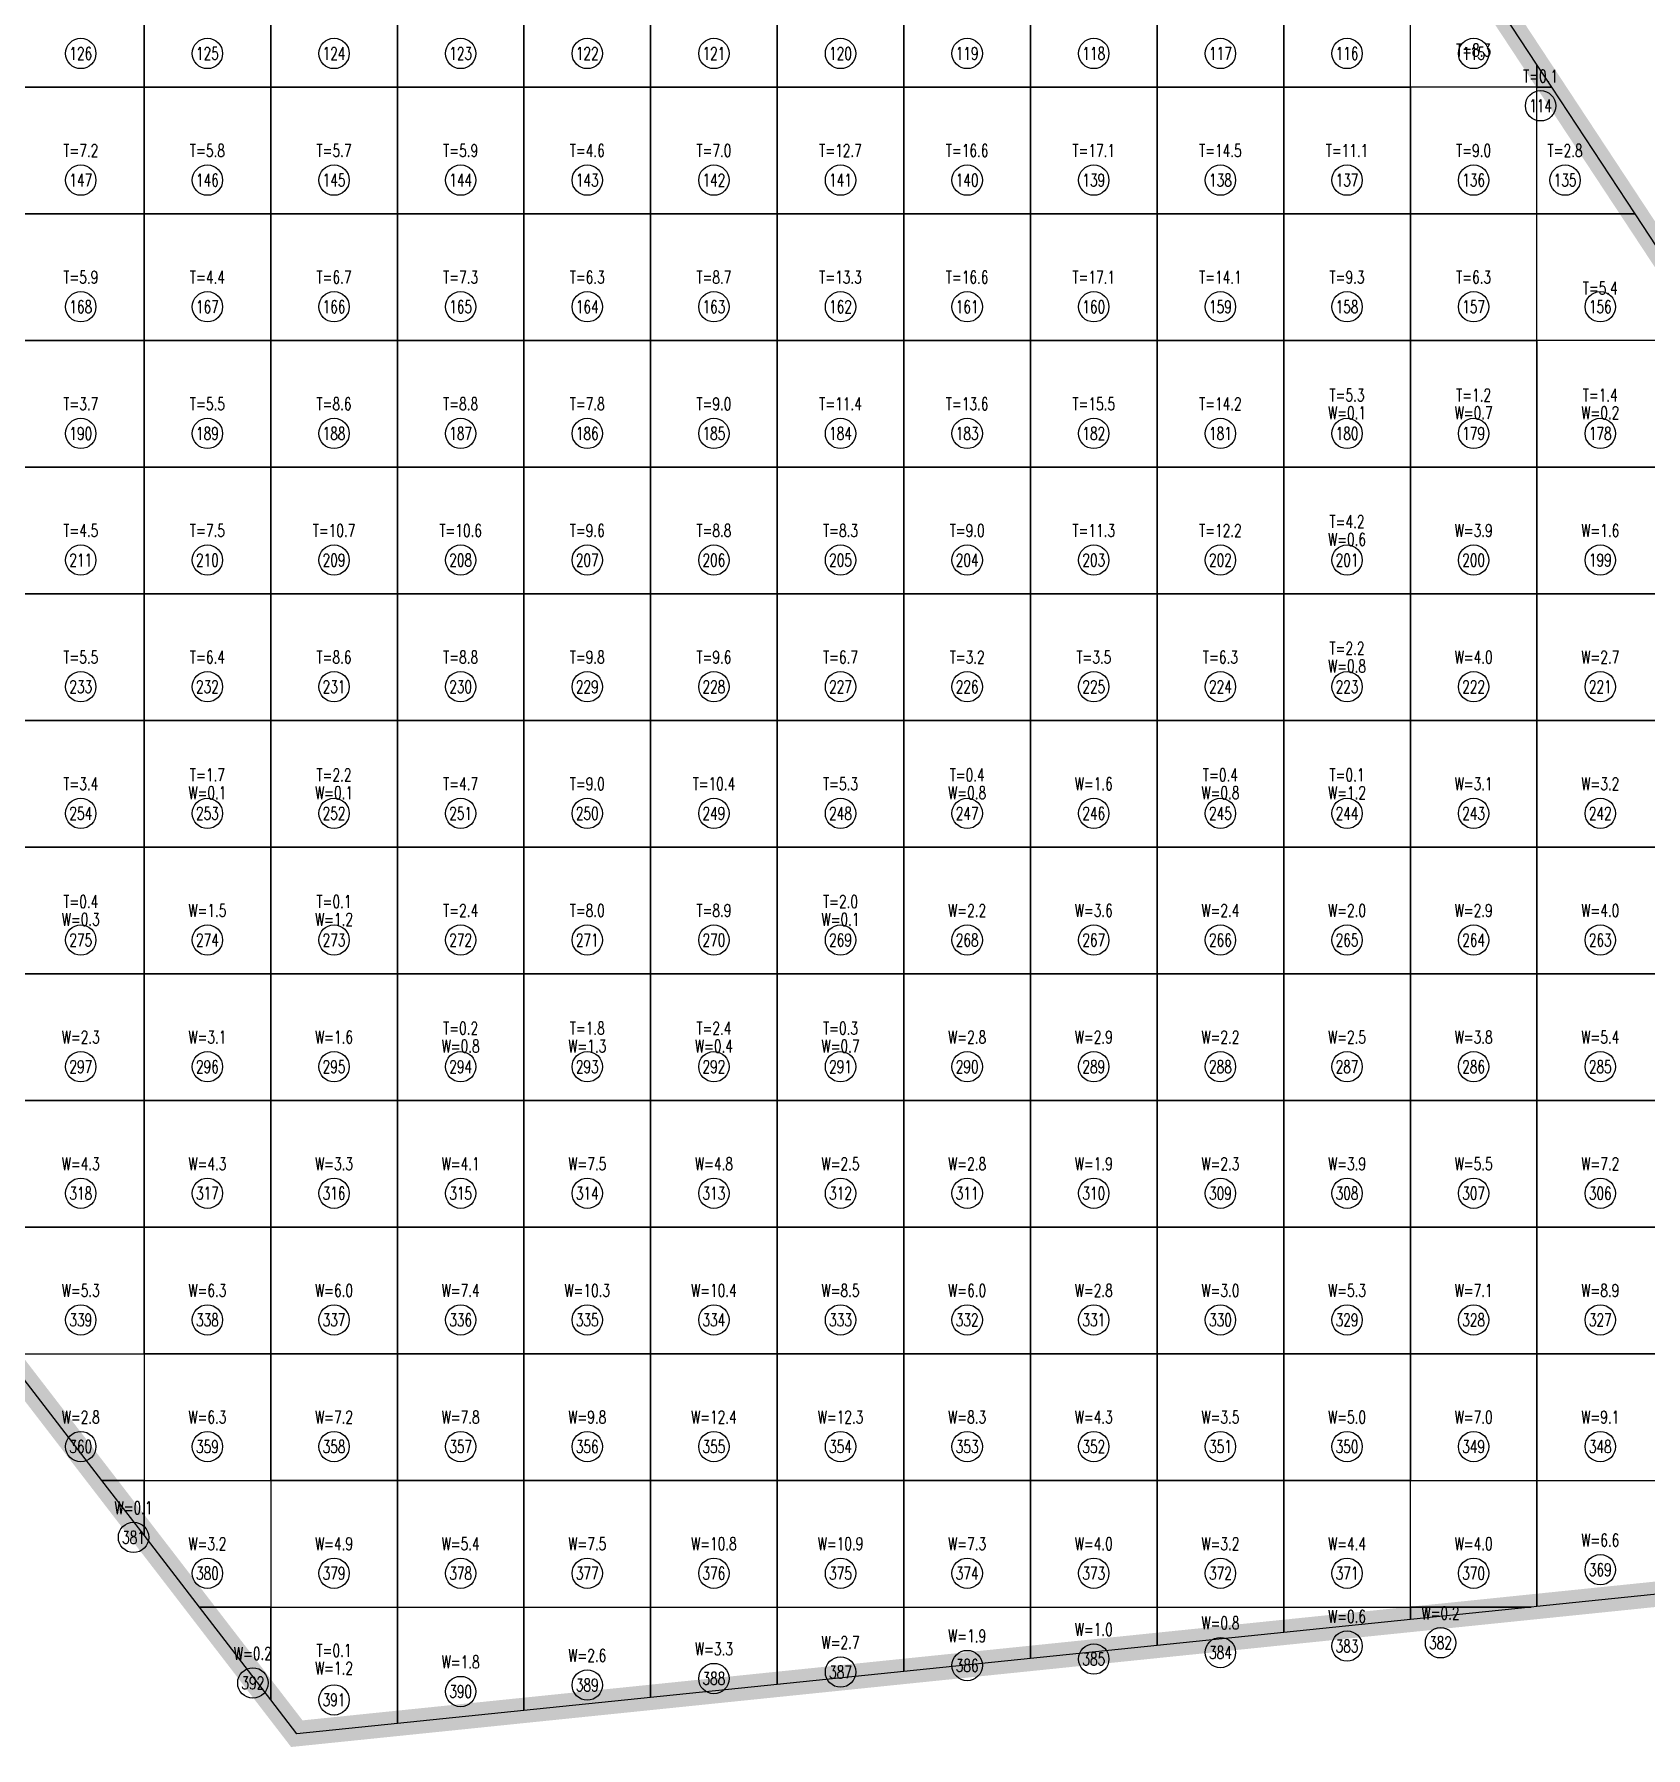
# Model space of a CAD drawing. Extents: x 4283 to 40403, y 1134 to 1764.
# Drawn here: x 11968.2 to 12026, y 1578.8 to 1640.3 of the extents above; entities that cross this region are included whole.
import ezdxf
from ezdxf.enums import TextEntityAlignment as Align

# ---------------------------------------------------------------- set-up
doc = ezdxf.new("R2010")
doc.units = 0
for name, color, linetype in [('tdz_13-2方格网', 2, 'Continuous'), ('tdz_13-2方格网计算', 7, 'Continuous'), ('tdz_格田', 6, 'Continuous')]:
    doc.layers.add(name, color=color, linetype=linetype)
doc.styles.add('GLandNum', font='txt_____.ttf', dxfattribs={"width": 0.7, "height": 0.5})

msp = doc.modelspace()

# ---------------------------------------------------------------- linework, layer by layer
at = {"layer": 'tdz_13-2方格网', "linetype": 'Continuous'}
for points in [[(11967.593, 1642.951, 3090.54), (11967.593, 1638.406, 3090.498), (11972.138, 1638.406, 3090.242), (11972.138, 1642.951, 3090.297)], [(11972.138, 1642.951, 3090.297), (11972.138, 1638.406, 3090.242), (11976.684, 1638.406, 3090.216), (11976.684, 1642.951, 3090.054)], [(11976.684, 1642.951, 3090.054), (11976.684, 1638.406, 3090.216), (11981.229, 1638.406, 3090.05), (11981.229, 1642.951, 3089.852)], [(11981.229, 1642.951, 3089.852), (11981.229, 1638.406, 3090.05), (11985.775, 1638.406, 3089.972), (11985.775, 1642.951, 3089.66)], [(11985.775, 1642.951, 3089.66), (11985.775, 1638.406, 3089.972), (11990.32, 1638.406, 3089.89), (11990.32, 1642.951, 3089.512)], [(11990.32, 1642.951, 3089.512), (11990.32, 1638.406, 3089.89), (11994.865, 1638.406, 3089.529), (11994.865, 1642.951, 3089.435)], [(11994.865, 1642.951, 3089.435), (11994.865, 1638.406, 3089.529), (11999.411, 1638.406, 3089.162), (11999.411, 1642.951, 3089.107)], [(11999.411, 1642.951, 3089.107), (11999.411, 1638.406, 3089.162), (12003.956, 1638.406, 3088.961), (12003.956, 1642.951, 3088.939)], [(12003.956, 1642.951, 3088.939), (12003.956, 1638.406, 3088.961), (12008.502, 1638.406, 3088.803), (12008.502, 1642.951, 3088.782)], [(12008.502, 1642.951, 3088.782), (12008.502, 1638.406, 3088.803), (12013.047, 1638.406, 3088.783), (12013.047, 1642.951, 3088.625)], [(12013.047, 1642.951, 3088.625), (12013.047, 1638.406, 3088.783), (12017.593, 1638.406, 3088.755), (12017.593, 1642.951, 3088.561)], [(12022.138, 1639.196, 3088.653), (12022.138, 1638.406, 3088.669), (12017.593, 1638.406, 3088.755), (12017.593, 1642.951, 3088.561), (12019.664, 1642.951, 3088.543)], [(12022.659, 1638.406, 3088.676), (12022.138, 1638.406, 3088.669), (12022.138, 1639.196, 3088.653)], [(11967.593, 1638.406, 3090.498), (11967.593, 1633.86, 3090.465), (11972.138, 1633.86, 3090.505), (11972.138, 1638.406, 3090.242)], [(11972.138, 1638.406, 3090.242), (11972.138, 1633.86, 3090.505), (11976.684, 1633.86, 3090.393), (11976.684, 1638.406, 3090.216)], [(11976.684, 1638.406, 3090.216), (11976.684, 1633.86, 3090.393), (11981.229, 1633.86, 3090.139), (11981.229, 1638.406, 3090.05)], [(11981.229, 1638.406, 3090.05), (11981.229, 1633.86, 3090.139), (11985.775, 1633.86, 3090.05), (11985.775, 1638.406, 3089.972)], [(11985.775, 1638.406, 3089.972), (11985.775, 1633.86, 3090.05), (11990.32, 1633.86, 3089.914), (11990.32, 1638.406, 3089.89)], [(11990.32, 1638.406, 3089.89), (11990.32, 1633.86, 3089.914), (11994.865, 1633.86, 3089.579), (11994.865, 1638.406, 3089.529)], [(11994.865, 1638.406, 3089.529), (11994.865, 1633.86, 3089.579), (11999.411, 1633.86, 3089.252), (11999.411, 1638.406, 3089.162)], [(11999.411, 1638.406, 3089.162), (11999.411, 1633.86, 3089.252), (12003.956, 1633.86, 3089.01), (12003.956, 1638.406, 3088.961)], [(12003.956, 1638.406, 3088.961), (12003.956, 1633.86, 3089.01), (12008.502, 1633.86, 3088.971), (12008.502, 1638.406, 3088.803)], [(12008.502, 1638.406, 3088.803), (12008.502, 1633.86, 3088.971), (12013.047, 1633.86, 3088.994), (12013.047, 1638.406, 3088.783)], [(12013.047, 1638.406, 3088.783), (12013.047, 1633.86, 3088.994), (12017.593, 1633.86, 3088.948), (12017.593, 1638.406, 3088.755)], [(12017.593, 1638.406, 3088.755), (12017.593, 1633.86, 3088.948), (12022.138, 1633.86, 3088.853), (12022.138, 1638.406, 3088.669)], [(12022.138, 1638.406, 3088.669), (12022.659, 1638.406, 3088.676), (12025.654, 1633.86, 3088.809), (12022.138, 1633.86, 3088.853)], [(11967.593, 1633.86, 3090.465), (11967.593, 1629.315, 3090.738), (11972.138, 1629.315, 3090.735), (11972.138, 1633.86, 3090.505)], [(11972.138, 1633.86, 3090.505), (11972.138, 1629.315, 3090.735), (11976.684, 1629.315, 3090.462), (11976.684, 1633.86, 3090.393)], [(11976.684, 1633.86, 3090.393), (11976.684, 1629.315, 3090.462), (11981.229, 1629.315, 3090.207), (11981.229, 1633.86, 3090.139)], [(11981.229, 1633.86, 3090.139), (11981.229, 1629.315, 3090.207), (11985.775, 1629.315, 3090.142), (11985.775, 1633.86, 3090.05)], [(11985.775, 1633.86, 3090.05), (11985.775, 1629.315, 3090.142), (11990.32, 1629.315, 3090.017), (11990.32, 1633.86, 3089.914)], [(11990.32, 1633.86, 3089.914), (11990.32, 1629.315, 3090.017), (11994.865, 1629.315, 3089.69), (11994.865, 1633.86, 3089.579)], [(11994.865, 1633.86, 3089.579), (11994.865, 1629.315, 3089.69), (11999.411, 1629.315, 3089.44), (11999.411, 1633.86, 3089.252)], [(11999.411, 1633.86, 3089.252), (11999.411, 1629.315, 3089.44), (12003.956, 1629.315, 3089.214), (12003.956, 1633.86, 3089.01)], [(12003.956, 1633.86, 3089.01), (12003.956, 1629.315, 3089.214), (12008.502, 1629.315, 3089.091), (12008.502, 1633.86, 3088.971)], [(12008.502, 1633.86, 3088.971), (12008.502, 1629.315, 3089.091), (12013.047, 1629.315, 3089.091), (12013.047, 1633.86, 3088.994)], [(12013.047, 1633.86, 3088.994), (12013.047, 1629.315, 3089.091), (12017.593, 1629.315, 3089.252), (12017.593, 1633.86, 3088.948)], [(12017.593, 1633.86, 3088.948), (12017.593, 1629.315, 3089.252), (12022.138, 1629.315, 3089.1), (12022.138, 1633.86, 3088.853)], [(12026.684, 1632.298, 3088.855), (12026.684, 1629.315, 3088.965), (12022.138, 1629.315, 3089.1), (12022.138, 1633.86, 3088.853), (12025.654, 1633.86, 3088.809)], [(11967.593, 1629.315, 3090.738), (11967.593, 1624.769, 3091.044), (11972.138, 1624.769, 3090.785), (11972.138, 1629.315, 3090.735)], [(11972.138, 1629.315, 3090.735), (11972.138, 1624.769, 3090.785), (11976.684, 1624.769, 3090.491), (11976.684, 1629.315, 3090.462)], [(11976.684, 1629.315, 3090.462), (11976.684, 1624.769, 3090.491), (11981.229, 1624.769, 3090.303), (11981.229, 1629.315, 3090.207)], [(11981.229, 1629.315, 3090.207), (11981.229, 1624.769, 3090.303), (11985.775, 1624.769, 3090.203), (11985.775, 1629.315, 3090.142)], [(11985.775, 1629.315, 3090.142), (11985.775, 1624.769, 3090.203), (11990.32, 1624.769, 3090.075), (11990.32, 1629.315, 3090.017)], [(11990.32, 1629.315, 3090.017), (11990.32, 1624.769, 3090.075), (11994.865, 1624.769, 3089.923), (11994.865, 1629.315, 3089.69)], [(11994.865, 1629.315, 3089.69), (11994.865, 1624.769, 3089.923), (11999.411, 1624.769, 3089.728), (11999.411, 1629.315, 3089.44)], [(11999.411, 1629.315, 3089.44), (11999.411, 1624.769, 3089.728), (12003.956, 1624.769, 3089.509), (12003.956, 1629.315, 3089.214)], [(12003.956, 1629.315, 3089.214), (12003.956, 1624.769, 3089.509), (12008.502, 1624.769, 3089.236), (12008.502, 1629.315, 3089.091)], [(12008.502, 1629.315, 3089.091), (12008.502, 1624.769, 3089.236), (12013.047, 1624.769, 3089.263), (12013.047, 1629.315, 3089.091)], [(12013.047, 1629.315, 3089.091), (12013.047, 1624.769, 3089.263), (12017.593, 1624.769, 3089.694), (12017.593, 1629.315, 3089.252)], [(12017.593, 1629.315, 3089.252), (12017.593, 1624.769, 3089.694), (12022.138, 1624.769, 3089.495), (12022.138, 1629.315, 3089.1)], [(12022.138, 1629.315, 3089.1), (12022.138, 1624.769, 3089.495), (12026.684, 1624.769, 3089.255), (12026.684, 1629.315, 3088.965)], [(11967.593, 1624.769, 3091.044), (11967.593, 1620.224, 3090.965), (11972.138, 1620.224, 3090.927), (11972.138, 1624.769, 3090.785)], [(11972.138, 1624.769, 3090.785), (11972.138, 1620.224, 3090.927), (11976.684, 1620.224, 3090.52), (11976.684, 1624.769, 3090.491)], [(11976.684, 1624.769, 3090.491), (11976.684, 1620.224, 3090.52), (11981.229, 1620.224, 3090.371), (11981.229, 1624.769, 3090.303)], [(11981.229, 1624.769, 3090.303), (11981.229, 1620.224, 3090.371), (11985.775, 1620.224, 3090.264), (11985.775, 1624.769, 3090.203)], [(11985.775, 1624.769, 3090.203), (11985.775, 1620.224, 3090.264), (11990.32, 1620.224, 3090.172), (11990.32, 1624.769, 3090.075)], [(11990.32, 1624.769, 3090.075), (11990.32, 1620.224, 3090.172), (11994.865, 1620.224, 3090.093), (11994.865, 1624.769, 3089.923)], [(11994.865, 1624.769, 3089.923), (11994.865, 1620.224, 3090.093), (11999.411, 1620.224, 3090.024), (11999.411, 1624.769, 3089.728)], [(11999.411, 1624.769, 3089.728), (11999.411, 1620.224, 3090.024), (12003.956, 1620.224, 3089.842), (12003.956, 1624.769, 3089.509)], [(12003.956, 1624.769, 3089.509), (12003.956, 1620.224, 3089.842), (12008.502, 1620.224, 3089.613), (12008.502, 1624.769, 3089.236)], [(12008.502, 1624.769, 3089.236), (12008.502, 1620.224, 3089.613), (12013.047, 1620.224, 3089.395), (12013.047, 1624.769, 3089.263)], [(12013.047, 1624.769, 3089.263), (12013.047, 1620.224, 3089.395), (12017.593, 1620.224, 3089.845), (12017.593, 1624.769, 3089.694)], [(12017.593, 1624.769, 3089.694), (12017.593, 1620.224, 3089.845), (12022.138, 1620.224, 3089.675), (12022.138, 1624.769, 3089.495)], [(12022.138, 1624.769, 3089.495), (12022.138, 1620.224, 3089.675), (12026.684, 1620.224, 3089.437), (12026.684, 1624.769, 3089.255)], [(11967.593, 1620.224, 3090.965), (11967.593, 1615.678, 3091.139), (11972.138, 1615.678, 3091.083), (11972.138, 1620.224, 3090.927)], [(11972.138, 1620.224, 3090.927), (11972.138, 1615.678, 3091.083), (11976.684, 1615.678, 3090.889), (11976.684, 1620.224, 3090.52)], [(11976.684, 1620.224, 3090.52), (11976.684, 1615.678, 3090.889), (11981.229, 1615.678, 3090.759), (11981.229, 1620.224, 3090.371)], [(11981.229, 1620.224, 3090.371), (11981.229, 1615.678, 3090.759), (11985.775, 1615.678, 3090.544), (11985.775, 1620.224, 3090.264)], [(11985.775, 1620.224, 3090.264), (11985.775, 1615.678, 3090.544), (11990.32, 1615.678, 3090.251), (11990.32, 1620.224, 3090.172)], [(11990.32, 1620.224, 3090.172), (11990.32, 1615.678, 3090.251), (11994.865, 1615.678, 3090.173), (11994.865, 1620.224, 3090.093)], [(11994.865, 1620.224, 3090.093), (11994.865, 1615.678, 3090.173), (11999.411, 1615.678, 3090.258), (11999.411, 1620.224, 3090.024)], [(11999.411, 1620.224, 3090.024), (11999.411, 1615.678, 3090.258), (12003.956, 1615.678, 3090.261), (12003.956, 1620.224, 3089.842)], [(12003.956, 1620.224, 3089.842), (12003.956, 1615.678, 3090.261), (12008.502, 1615.678, 3090.055), (12008.502, 1620.224, 3089.613)], [(12008.502, 1620.224, 3089.613), (12008.502, 1615.678, 3090.055), (12013.047, 1615.678, 3089.845), (12013.047, 1620.224, 3089.395)], [(12013.047, 1620.224, 3089.395), (12013.047, 1615.678, 3089.845), (12017.593, 1615.678, 3089.923), (12017.593, 1620.224, 3089.845)], [(12017.593, 1620.224, 3089.845), (12017.593, 1615.678, 3089.923), (12022.138, 1615.678, 3089.817), (12022.138, 1620.224, 3089.675)], [(12022.138, 1620.224, 3089.675), (12022.138, 1615.678, 3089.817), (12026.684, 1615.678, 3089.585), (12026.684, 1620.224, 3089.437)], [(11967.593, 1615.678, 3091.139), (11967.593, 1611.133, 3091.4), (11972.138, 1611.133, 3091.344), (11972.138, 1615.678, 3091.083)], [(11972.138, 1615.678, 3091.083), (11972.138, 1611.133, 3091.344), (11976.684, 1611.133, 3091.314), (11976.684, 1615.678, 3090.889)], [(11976.684, 1615.678, 3090.889), (11976.684, 1611.133, 3091.314), (11981.229, 1611.133, 3091.018), (11981.229, 1615.678, 3090.759)], [(11981.229, 1615.678, 3090.759), (11981.229, 1611.133, 3091.018), (11985.775, 1611.133, 3090.747), (11985.775, 1615.678, 3090.544)], [(11985.775, 1615.678, 3090.544), (11985.775, 1611.133, 3090.747), (11990.32, 1611.133, 3090.331), (11990.32, 1615.678, 3090.251)], [(11990.32, 1615.678, 3090.251), (11990.32, 1611.133, 3090.331), (11994.865, 1611.133, 3090.352), (11994.865, 1615.678, 3090.173)], [(11994.865, 1615.678, 3090.173), (11994.865, 1611.133, 3090.352), (11999.411, 1611.133, 3090.502), (11999.411, 1615.678, 3090.258)], [(11999.411, 1615.678, 3090.258), (11999.411, 1611.133, 3090.502), (12003.956, 1611.133, 3090.536), (12003.956, 1615.678, 3090.261)], [(12003.956, 1615.678, 3090.261), (12003.956, 1611.133, 3090.536), (12008.502, 1611.133, 3090.349), (12008.502, 1615.678, 3090.055)], [(12008.502, 1615.678, 3090.055), (12008.502, 1611.133, 3090.349), (12013.047, 1611.133, 3090.16), (12013.047, 1615.678, 3089.845)], [(12013.047, 1615.678, 3089.845), (12013.047, 1611.133, 3090.16), (12017.593, 1611.133, 3090.016), (12017.593, 1615.678, 3089.923)], [(12017.593, 1615.678, 3089.923), (12017.593, 1611.133, 3090.016), (12022.138, 1611.133, 3089.925), (12022.138, 1615.678, 3089.817)], [(12022.138, 1615.678, 3089.817), (12022.138, 1611.133, 3089.925), (12026.684, 1611.133, 3089.799), (12026.684, 1615.678, 3089.585)], [(11967.593, 1611.133, 3091.4), (11967.593, 1606.587, 3091.662), (11972.138, 1606.587, 3091.566), (11972.138, 1611.133, 3091.344)], [(11972.138, 1611.133, 3091.344), (11972.138, 1606.587, 3091.566), (11976.684, 1606.587, 3091.474), (11976.684, 1611.133, 3091.314)], [(11976.684, 1611.133, 3091.314), (11976.684, 1606.587, 3091.474), (11981.229, 1606.587, 3091.209), (11981.229, 1611.133, 3091.018)], [(11981.229, 1611.133, 3091.018), (11981.229, 1606.587, 3091.209), (11985.775, 1606.587, 3090.965), (11985.775, 1611.133, 3090.747)], [(11985.775, 1611.133, 3090.747), (11985.775, 1606.587, 3090.965), (11990.32, 1606.587, 3090.519), (11990.32, 1611.133, 3090.331)], [(11990.32, 1611.133, 3090.331), (11990.32, 1606.587, 3090.519), (11994.865, 1606.587, 3090.659), (11994.865, 1611.133, 3090.352)], [(11994.865, 1611.133, 3090.352), (11994.865, 1606.587, 3090.659), (11999.411, 1606.587, 3090.734), (11999.411, 1611.133, 3090.502)], [(11999.411, 1611.133, 3090.502), (11999.411, 1606.587, 3090.734), (12003.956, 1606.587, 3090.641), (12003.956, 1611.133, 3090.536)], [(12003.956, 1611.133, 3090.536), (12003.956, 1606.587, 3090.641), (12008.502, 1606.587, 3090.463), (12008.502, 1611.133, 3090.349)], [(12008.502, 1611.133, 3090.349), (12008.502, 1606.587, 3090.463), (12013.047, 1606.587, 3090.28), (12013.047, 1611.133, 3090.16)], [(12013.047, 1611.133, 3090.16), (12013.047, 1606.587, 3090.28), (12017.593, 1606.587, 3090.172), (12017.593, 1611.133, 3090.016)], [(12017.593, 1611.133, 3090.016), (12017.593, 1606.587, 3090.172), (12022.138, 1606.587, 3090.068), (12022.138, 1611.133, 3089.925)], [(12022.138, 1611.133, 3089.925), (12022.138, 1606.587, 3090.068), (12026.684, 1606.587, 3089.992), (12026.684, 1611.133, 3089.799)], [(11967.593, 1606.587, 3091.662), (11967.593, 1602.042, 3091.886), (11972.138, 1602.042, 3091.748), (11972.138, 1606.587, 3091.566)], [(11972.138, 1606.587, 3091.566), (11972.138, 1602.042, 3091.748), (11976.684, 1602.042, 3091.635), (11976.684, 1606.587, 3091.474)], [(11976.684, 1606.587, 3091.474), (11976.684, 1602.042, 3091.635), (11981.229, 1602.042, 3091.37), (11981.229, 1606.587, 3091.209)], [(11981.229, 1606.587, 3091.209), (11981.229, 1602.042, 3091.37), (11985.775, 1602.042, 3091.349), (11985.775, 1606.587, 3090.965)], [(11985.775, 1606.587, 3090.965), (11985.775, 1602.042, 3091.349), (11990.32, 1602.042, 3091.311), (11990.32, 1606.587, 3090.519)], [(11990.32, 1606.587, 3090.519), (11990.32, 1602.042, 3091.311), (11994.865, 1602.042, 3090.919), (11994.865, 1606.587, 3090.659)], [(11994.865, 1606.587, 3090.659), (11994.865, 1602.042, 3090.919), (11999.411, 1602.042, 3090.849), (11999.411, 1606.587, 3090.734)], [(11999.411, 1606.587, 3090.734), (11999.411, 1602.042, 3090.849), (12003.956, 1602.042, 3090.745), (12003.956, 1606.587, 3090.641)], [(12003.956, 1606.587, 3090.641), (12003.956, 1602.042, 3090.745), (12008.502, 1602.042, 3090.576), (12008.502, 1606.587, 3090.463)], [(12008.502, 1606.587, 3090.463), (12008.502, 1602.042, 3090.576), (12013.047, 1602.042, 3090.436), (12013.047, 1606.587, 3090.28)], [(12013.047, 1606.587, 3090.28), (12013.047, 1602.042, 3090.436), (12017.593, 1602.042, 3090.352), (12017.593, 1606.587, 3090.172)], [(12017.593, 1606.587, 3090.172), (12017.593, 1602.042, 3090.352), (12022.138, 1602.042, 3090.269), (12022.138, 1606.587, 3090.068)], [(12022.138, 1606.587, 3090.068), (12022.138, 1602.042, 3090.269), (12026.684, 1602.042, 3090.188), (12026.684, 1606.587, 3089.992)], [(11967.593, 1602.042, 3091.886), (11967.593, 1597.496, 3092.107), (11972.138, 1597.496, 3091.964), (11972.138, 1602.042, 3091.748)], [(11972.138, 1602.042, 3091.748), (11972.138, 1597.496, 3091.964), (11976.684, 1597.496, 3091.792), (11976.684, 1602.042, 3091.635)], [(11976.684, 1602.042, 3091.635), (11976.684, 1597.496, 3091.792), (11981.229, 1597.496, 3091.616), (11981.229, 1602.042, 3091.37)], [(11981.229, 1602.042, 3091.37), (11981.229, 1597.496, 3091.616), (11985.775, 1597.496, 3091.638), (11985.775, 1602.042, 3091.349)], [(11985.775, 1602.042, 3091.349), (11985.775, 1597.496, 3091.638), (11990.32, 1597.496, 3091.601), (11990.32, 1602.042, 3091.311)], [(11990.32, 1602.042, 3091.311), (11990.32, 1597.496, 3091.601), (11994.865, 1597.496, 3091.275), (11994.865, 1602.042, 3090.919)], [(11994.865, 1602.042, 3090.919), (11994.865, 1597.496, 3091.275), (11999.411, 1597.496, 3091.082), (11999.411, 1602.042, 3090.849)], [(11999.411, 1602.042, 3090.849), (11999.411, 1597.496, 3091.082), (12003.956, 1597.496, 3090.834), (12003.956, 1602.042, 3090.745)], [(12003.956, 1602.042, 3090.745), (12003.956, 1597.496, 3090.834), (12008.502, 1597.496, 3090.658), (12008.502, 1602.042, 3090.576)], [(12008.502, 1602.042, 3090.576), (12008.502, 1597.496, 3090.658), (12013.047, 1597.496, 3090.632), (12013.047, 1602.042, 3090.436)], [(12013.047, 1602.042, 3090.436), (12013.047, 1597.496, 3090.632), (12017.593, 1597.496, 3090.553), (12017.593, 1602.042, 3090.352)], [(12017.593, 1602.042, 3090.352), (12017.593, 1597.496, 3090.553), (12022.138, 1597.496, 3090.471), (12022.138, 1602.042, 3090.269)], [(12022.138, 1602.042, 3090.269), (12022.138, 1597.496, 3090.471), (12026.684, 1597.496, 3090.389), (12026.684, 1602.042, 3090.188)], [(11967.593, 1597.496, 3092.107), (11967.593, 1592.951, 3092.125), (11972.138, 1592.951, 3092.185), (11972.138, 1597.496, 3091.964)], [(11972.138, 1597.496, 3091.964), (11972.138, 1592.951, 3092.185), (11976.684, 1592.951, 3092.022), (11976.684, 1597.496, 3091.792)], [(11976.684, 1597.496, 3091.792), (11976.684, 1592.951, 3092.022), (11981.229, 1592.951, 3091.914), (11981.229, 1597.496, 3091.616)], [(11981.229, 1597.496, 3091.616), (11981.229, 1592.951, 3091.914), (11985.775, 1592.951, 3091.823), (11985.775, 1597.496, 3091.638)], [(11985.775, 1597.496, 3091.638), (11985.775, 1592.951, 3091.823), (11990.32, 1592.951, 3091.779), (11990.32, 1597.496, 3091.601)], [(11990.32, 1597.496, 3091.601), (11990.32, 1592.951, 3091.779), (11994.865, 1592.951, 3091.63), (11994.865, 1597.496, 3091.275)], [(11994.865, 1597.496, 3091.275), (11994.865, 1592.951, 3091.63), (11999.411, 1592.951, 3091.459), (11999.411, 1597.496, 3091.082)], [(11999.411, 1597.496, 3091.082), (11999.411, 1592.951, 3091.459), (12003.956, 1592.951, 3091.135), (12003.956, 1597.496, 3090.834)], [(12003.956, 1597.496, 3090.834), (12003.956, 1592.951, 3091.135), (12008.502, 1592.951, 3090.865), (12008.502, 1597.496, 3090.658)], [(12008.502, 1597.496, 3090.658), (12008.502, 1592.951, 3090.865), (12013.047, 1592.951, 3090.797), (12013.047, 1597.496, 3090.632)], [(12013.047, 1597.496, 3090.632), (12013.047, 1592.951, 3090.797), (12017.593, 1592.951, 3090.728), (12017.593, 1597.496, 3090.553)], [(12017.593, 1597.496, 3090.553), (12017.593, 1592.951, 3090.728), (12022.138, 1592.951, 3090.659), (12022.138, 1597.496, 3090.471)], [(12022.138, 1597.496, 3090.471), (12022.138, 1592.951, 3090.659), (12026.684, 1592.951, 3090.59), (12026.684, 1597.496, 3090.389)], [(11967.593, 1592.343, 3092.125), (11967.593, 1592.951, 3092.125), (11972.138, 1592.951, 3092.185), (11972.138, 1588.406, 3092.139), (11970.623, 1588.406, 3092.119)], [(11972.138, 1592.951, 3092.185), (11972.138, 1588.406, 3092.139), (11976.684, 1588.406, 3092.156), (11976.684, 1592.951, 3092.022)], [(11976.684, 1592.951, 3092.022), (11976.684, 1588.406, 3092.156), (11981.229, 1588.406, 3091.97), (11981.229, 1592.951, 3091.914)], [(11981.229, 1592.951, 3091.914), (11981.229, 1588.406, 3091.97), (11985.775, 1588.406, 3091.874), (11985.775, 1592.951, 3091.823)], [(11985.775, 1592.951, 3091.823), (11985.775, 1588.406, 3091.874), (11990.32, 1588.406, 3091.831), (11990.32, 1592.951, 3091.779)], [(11990.32, 1592.951, 3091.779), (11990.32, 1588.406, 3091.831), (11994.865, 1588.406, 3091.886), (11994.865, 1592.951, 3091.63)], [(11994.865, 1592.951, 3091.63), (11994.865, 1588.406, 3091.886), (11999.411, 1588.406, 3091.566), (11999.411, 1592.951, 3091.459)], [(11999.411, 1592.951, 3091.459), (11999.411, 1588.406, 3091.566), (12003.956, 1588.406, 3091.225), (12003.956, 1592.951, 3091.135)], [(12003.956, 1592.951, 3091.135), (12003.956, 1588.406, 3091.225), (12008.502, 1588.406, 3091.021), (12008.502, 1592.951, 3090.865)], [(12008.502, 1592.951, 3090.865), (12008.502, 1588.406, 3091.021), (12013.047, 1588.406, 3090.88), (12013.047, 1592.951, 3090.797)], [(12013.047, 1592.951, 3090.797), (12013.047, 1588.406, 3090.88), (12017.593, 1588.406, 3090.81), (12017.593, 1592.951, 3090.728)], [(12017.593, 1592.951, 3090.728), (12017.593, 1588.406, 3090.81), (12022.138, 1588.406, 3090.738), (12022.138, 1592.951, 3090.659)], [(12022.138, 1592.951, 3090.659), (12022.138, 1588.406, 3090.738), (12026.684, 1588.406, 3090.691), (12026.684, 1592.951, 3090.59)], [(11970.623, 1588.406, 3092.119), (11972.138, 1588.406, 3092.139), (11972.138, 1586.437, 3092.116)], [(11972.138, 1586.437, 3092.116), (11972.138, 1588.406, 3092.139), (11976.684, 1588.406, 3092.156), (11976.684, 1583.86, 3092.15), (11974.122, 1583.86, 3092.113)], [(11976.684, 1588.406, 3092.156), (11976.684, 1583.86, 3092.15), (11981.229, 1583.86, 3091.996), (11981.229, 1588.406, 3091.97)], [(11981.229, 1588.406, 3091.97), (11981.229, 1583.86, 3091.996), (11985.775, 1583.86, 3091.935), (11985.775, 1588.406, 3091.874)], [(11985.775, 1588.406, 3091.874), (11985.775, 1583.86, 3091.935), (11990.32, 1583.86, 3091.873), (11990.32, 1588.406, 3091.831)], [(11990.32, 1588.406, 3091.831), (11990.32, 1583.86, 3091.873), (11994.865, 1583.86, 3091.832), (11994.865, 1588.406, 3091.886)], [(11994.865, 1588.406, 3091.886), (11994.865, 1583.86, 3091.832), (11999.411, 1583.86, 3091.597), (11999.411, 1588.406, 3091.566)], [(11999.411, 1588.406, 3091.566), (11999.411, 1583.86, 3091.597), (12003.956, 1583.86, 3091.393), (12003.956, 1588.406, 3091.225)], [(12003.956, 1588.406, 3091.225), (12003.956, 1583.86, 3091.393), (12008.502, 1583.86, 3091.105), (12008.502, 1588.406, 3091.021)], [(12008.502, 1588.406, 3091.021), (12008.502, 1583.86, 3091.105), (12013.047, 1583.86, 3091.055), (12013.047, 1588.406, 3090.88)], [(12013.047, 1588.406, 3090.88), (12013.047, 1583.86, 3091.055), (12017.593, 1583.86, 3090.922), (12017.593, 1588.406, 3090.81)], [(12021.926, 1583.86, 3090.79), (12017.593, 1583.86, 3090.922), (12017.593, 1588.406, 3090.81), (12022.138, 1588.406, 3090.738), (12022.138, 1583.882, 3090.786)], [(12022.138, 1583.882, 3090.786), (12022.138, 1588.406, 3090.738), (12026.684, 1588.406, 3090.691), (12026.684, 1584.348, 3090.676)], [(11974.122, 1583.86, 3092.113), (11976.684, 1583.86, 3092.15), (11976.684, 1580.532, 3092.108)], [(11976.684, 1580.532, 3092.108), (11976.684, 1583.86, 3092.15), (11981.229, 1583.86, 3091.996), (11981.229, 1579.685, 3091.989), (11977.62, 1579.315, 3092.106)], [(11981.229, 1579.685, 3091.989), (11981.229, 1583.86, 3091.996), (11985.775, 1583.86, 3091.935), (11985.775, 1580.151, 3091.865)], [(11985.775, 1580.151, 3091.865), (11985.775, 1583.86, 3091.935), (11990.32, 1583.86, 3091.873), (11990.32, 1580.618, 3091.731)], [(11990.32, 1580.618, 3091.731), (11990.32, 1583.86, 3091.873), (11994.865, 1583.86, 3091.832), (11994.865, 1581.084, 3091.596)], [(11994.865, 1581.084, 3091.596), (11994.865, 1583.86, 3091.832), (11999.411, 1583.86, 3091.597), (11999.411, 1581.55, 3091.462)], [(11999.411, 1581.55, 3091.462), (11999.411, 1583.86, 3091.597), (12003.956, 1583.86, 3091.393), (12003.956, 1582.017, 3091.327)], [(12003.956, 1582.017, 3091.327), (12003.956, 1583.86, 3091.393), (12008.502, 1583.86, 3091.105), (12008.502, 1582.483, 3091.193)], [(12008.502, 1582.483, 3091.193), (12008.502, 1583.86, 3091.105), (12013.047, 1583.86, 3091.055), (12013.047, 1582.949, 3091.058)], [(12013.047, 1582.949, 3091.058), (12013.047, 1583.86, 3091.055), (12017.593, 1583.86, 3090.922), (12017.593, 1583.416, 3090.924)], [(12017.593, 1583.86, 3090.922), (12021.926, 1583.86, 3090.79), (12017.593, 1583.416, 3090.924)]]:
    msp.add_polyline3d(points, close=True, dxfattribs=at)
at = {"layer": 'tdz_13-2方格网计算', "color": 7, "linetype": 'Continuous'}
for centre in [(11969.865, 1639.618), (11974.411, 1639.618), (11978.956, 1639.618), (11983.502, 1639.618), (11988.047, 1639.618), (11992.593, 1639.618), (11997.138, 1639.618), (12001.684, 1639.618), (12006.229, 1639.618), (12010.775, 1639.618), (12015.32, 1639.618), (12019.865, 1639.618), (12022.268, 1637.74), (11969.865, 1635.072), (11974.411, 1635.072), (11978.956, 1635.072), (11983.502, 1635.072), (11988.047, 1635.072), (11992.593, 1635.072), (11997.138, 1635.072), (12001.684, 1635.072), (12006.229, 1635.072), (12010.775, 1635.072), (12015.32, 1635.072), (12019.865, 1635.072), (12023.147, 1635.072), (11969.865, 1630.527), (11974.411, 1630.527), (11978.956, 1630.527), (11983.502, 1630.527), (11988.047, 1630.527), (11992.593, 1630.527), (11997.138, 1630.527), (12001.684, 1630.527), (12006.229, 1630.527), (12010.775, 1630.527), (12015.32, 1630.527), (12019.865, 1630.527), (12024.411, 1630.527), (11969.865, 1625.981), (11974.411, 1625.981), (11978.956, 1625.981), (11983.502, 1625.981), (11988.047, 1625.981), (11992.593, 1625.981), (11997.138, 1625.981), (12001.684, 1625.981), (12006.229, 1625.981), (12010.775, 1625.981), (12015.32, 1625.981), (12019.865, 1625.981), (12024.411, 1625.981), (11969.865, 1621.436), (11974.411, 1621.436), (11978.956, 1621.436), (11983.502, 1621.436), (11988.047, 1621.436), (11992.593, 1621.436), (11997.138, 1621.436), (12001.684, 1621.436), (12006.229, 1621.436), (12010.775, 1621.436), (12015.32, 1621.436), (12019.865, 1621.436), (12024.411, 1621.436), (11969.865, 1616.89), (11974.411, 1616.89), (11978.956, 1616.89), (11983.502, 1616.89), (11988.047, 1616.89), (11992.593, 1616.89), (11997.138, 1616.89), (12001.684, 1616.89), (12006.229, 1616.89), (12010.775, 1616.89), (12015.32, 1616.89), (12019.865, 1616.89), (12024.411, 1616.89), (11969.865, 1612.345), (11974.411, 1612.345), (11978.956, 1612.345), (11983.502, 1612.345), (11988.047, 1612.345), (11992.593, 1612.345), (11997.138, 1612.345), (12001.684, 1612.345), (12006.229, 1612.345), (12010.775, 1612.345), (12015.32, 1612.345), (12019.865, 1612.345), (12024.411, 1612.345), (11969.865, 1607.799), (11974.411, 1607.799), (11978.956, 1607.799), (11983.502, 1607.799), (11988.047, 1607.799), (11992.593, 1607.799), (11997.138, 1607.799), (12001.684, 1607.799), (12006.229, 1607.799), (12010.775, 1607.799), (12015.32, 1607.799), (12019.865, 1607.799), (12024.411, 1607.799), (11969.865, 1603.254), (11974.411, 1603.254), (11978.956, 1603.254), (11983.502, 1603.254), (11988.047, 1603.254), (11992.593, 1603.254), (11997.138, 1603.254), (12001.684, 1603.254), (12006.229, 1603.254), (12010.775, 1603.254), (12015.32, 1603.254), (12019.865, 1603.254), (12024.411, 1603.254), (11969.865, 1598.709), (11974.411, 1598.709), (11978.956, 1598.709), (11983.502, 1598.709), (11988.047, 1598.709), (11992.593, 1598.709), (11997.138, 1598.709), (12001.684, 1598.709), (12006.229, 1598.709), (12010.775, 1598.709), (12015.32, 1598.709), (12019.865, 1598.709), (12024.411, 1598.709), (11969.865, 1594.163), (11974.411, 1594.163), (11978.956, 1594.163), (11983.502, 1594.163), (11988.047, 1594.163), (11992.593, 1594.163), (11997.138, 1594.163), (12001.684, 1594.163), (12006.229, 1594.163), (12010.775, 1594.163), (12015.32, 1594.163), (12019.865, 1594.163), (12024.411, 1594.163), (11969.865, 1589.618), (11974.411, 1589.618), (11978.956, 1589.618), (11983.502, 1589.618), (11988.047, 1589.618), (11992.593, 1589.618), (11997.138, 1589.618), (12001.684, 1589.618), (12006.229, 1589.618), (12010.775, 1589.618), (12015.32, 1589.618), (12019.865, 1589.618), (12024.411, 1589.618), (11971.759, 1586.361), (11974.411, 1585.072), (11978.956, 1585.072), (11983.502, 1585.072), (11988.047, 1585.072), (11992.593, 1585.072), (11997.138, 1585.072), (12001.684, 1585.072), (12006.229, 1585.072), (12010.775, 1585.072), (12015.32, 1585.072), (12019.865, 1585.072), (12024.411, 1585.2), (12015.32, 1582.461), (12018.676, 1582.577), (12001.684, 1581.761), (12006.229, 1581.994), (12010.775, 1582.227), (11976.043, 1581.135), (11992.593, 1581.295), (11997.138, 1581.528), (11978.956, 1580.527), (11983.502, 1580.828), (11988.047, 1581.062)]:
    msp.add_circle(centre, 0.545, dxfattribs=at)
at = {"layer": 'tdz_格田', "linetype": 'Continuous', "lineweight": 60, "const_width": 0.909}
msp.add_lwpolyline([(11923.46, 1667.442), (11954.06, 1664.356), (12002.585, 1668.87), (12031.991, 1624.243), (12054.782, 1587.231), (11977.62, 1579.315), (11977.62, 1579.315), (11948.33, 1617.369), (11923.46, 1665.041)], dxfattribs=at)

# ---------------------------------------------------------------- texts
at = {"layer": 'tdz_13-2方格网计算', "color": 7, "linetype": 'Continuous', "style": 'GLandNum', "width": 0.7}
for s, p in [('126', (11969.865, 1639.618)), ('125', (11974.411, 1639.618)), ('124', (11978.956, 1639.618)), ('123', (11983.502, 1639.618)), ('122', (11988.047, 1639.618)), ('121', (11992.593, 1639.618)), ('120', (11997.138, 1639.618)), ('119', (12001.684, 1639.618)), ('118', (12006.229, 1639.618)), ('117', (12010.775, 1639.618)), ('116', (12015.32, 1639.618)), ('115', (12019.865, 1639.618)), ('114', (12022.268, 1637.74)), ('147', (11969.865, 1635.072)), ('146', (11974.411, 1635.072)), ('145', (11978.956, 1635.072)), ('144', (11983.502, 1635.072)), ('143', (11988.047, 1635.072)), ('142', (11992.593, 1635.072)), ('141', (11997.138, 1635.072)), ('140', (12001.684, 1635.072)), ('139', (12006.229, 1635.072)), ('138', (12010.775, 1635.072)), ('137', (12015.32, 1635.072)), ('136', (12019.865, 1635.072)), ('135', (12023.147, 1635.072)), ('168', (11969.865, 1630.527)), ('167', (11974.411, 1630.527)), ('166', (11978.956, 1630.527)), ('165', (11983.502, 1630.527)), ('164', (11988.047, 1630.527)), ('163', (11992.593, 1630.527)), ('162', (11997.138, 1630.527)), ('161', (12001.684, 1630.527)), ('160', (12006.229, 1630.527)), ('159', (12010.775, 1630.527)), ('158', (12015.32, 1630.527)), ('157', (12019.865, 1630.527)), ('156', (12024.411, 1630.527)), ('190', (11969.865, 1625.981)), ('189', (11974.411, 1625.981)), ('188', (11978.956, 1625.981)), ('187', (11983.502, 1625.981)), ('186', (11988.047, 1625.981)), ('185', (11992.593, 1625.981)), ('184', (11997.138, 1625.981)), ('183', (12001.684, 1625.981)), ('182', (12006.229, 1625.981)), ('181', (12010.775, 1625.981)), ('180', (12015.32, 1625.981)), ('179', (12019.865, 1625.981)), ('178', (12024.411, 1625.981)), ('211', (11969.865, 1621.436)), ('210', (11974.411, 1621.436)), ('209', (11978.956, 1621.436)), ('208', (11983.502, 1621.436)), ('207', (11988.047, 1621.436)), ('206', (11992.593, 1621.436)), ('205', (11997.138, 1621.436)), ('204', (12001.684, 1621.436)), ('203', (12006.229, 1621.436)), ('202', (12010.775, 1621.436)), ('201', (12015.32, 1621.436)), ('200', (12019.865, 1621.436)), ('199', (12024.411, 1621.436)), ('233', (11969.865, 1616.89)), ('232', (11974.411, 1616.89)), ('231', (11978.956, 1616.89)), ('230', (11983.502, 1616.89)), ('229', (11988.047, 1616.89)), ('228', (11992.593, 1616.89)), ('227', (11997.138, 1616.89)), ('226', (12001.684, 1616.89)), ('225', (12006.229, 1616.89)), ('224', (12010.775, 1616.89)), ('223', (12015.32, 1616.89)), ('222', (12019.865, 1616.89)), ('221', (12024.411, 1616.89)), ('254', (11969.865, 1612.345)), ('253', (11974.411, 1612.345)), ('252', (11978.956, 1612.345)), ('251', (11983.502, 1612.345)), ('250', (11988.047, 1612.345)), ('249', (11992.593, 1612.345)), ('248', (11997.138, 1612.345)), ('247', (12001.684, 1612.345)), ('246', (12006.229, 1612.345)), ('245', (12010.775, 1612.345)), ('244', (12015.32, 1612.345)), ('243', (12019.865, 1612.345)), ('242', (12024.411, 1612.345)), ('275', (11969.865, 1607.799)), ('274', (11974.411, 1607.799)), ('273', (11978.956, 1607.799)), ('272', (11983.502, 1607.799)), ('271', (11988.047, 1607.799)), ('270', (11992.593, 1607.799)), ('269', (11997.138, 1607.799)), ('268', (12001.684, 1607.799)), ('267', (12006.229, 1607.799)), ('266', (12010.775, 1607.799)), ('265', (12015.32, 1607.799)), ('264', (12019.865, 1607.799)), ('263', (12024.411, 1607.799)), ('297', (11969.865, 1603.254)), ('296', (11974.411, 1603.254)), ('295', (11978.956, 1603.254)), ('294', (11983.502, 1603.254)), ('293', (11988.047, 1603.254)), ('292', (11992.593, 1603.254)), ('291', (11997.138, 1603.254)), ('290', (12001.684, 1603.254)), ('289', (12006.229, 1603.254)), ('288', (12010.775, 1603.254)), ('287', (12015.32, 1603.254)), ('286', (12019.865, 1603.254)), ('285', (12024.411, 1603.254)), ('318', (11969.865, 1598.709)), ('317', (11974.411, 1598.709)), ('316', (11978.956, 1598.709)), ('315', (11983.502, 1598.709)), ('314', (11988.047, 1598.709)), ('313', (11992.593, 1598.709)), ('312', (11997.138, 1598.709)), ('311', (12001.684, 1598.709)), ('310', (12006.229, 1598.709)), ('309', (12010.775, 1598.709)), ('308', (12015.32, 1598.709)), ('307', (12019.865, 1598.709)), ('306', (12024.411, 1598.709)), ('339', (11969.865, 1594.163)), ('338', (11974.411, 1594.163)), ('337', (11978.956, 1594.163)), ('336', (11983.502, 1594.163)), ('335', (11988.047, 1594.163)), ('334', (11992.593, 1594.163)), ('333', (11997.138, 1594.163)), ('332', (12001.684, 1594.163)), ('331', (12006.229, 1594.163)), ('330', (12010.775, 1594.163)), ('329', (12015.32, 1594.163)), ('328', (12019.865, 1594.163)), ('327', (12024.411, 1594.163)), ('360', (11969.865, 1589.618)), ('359', (11974.411, 1589.618)), ('358', (11978.956, 1589.618)), ('357', (11983.502, 1589.618)), ('356', (11988.047, 1589.618)), ('355', (11992.593, 1589.618)), ('354', (11997.138, 1589.618)), ('353', (12001.684, 1589.618)), ('352', (12006.229, 1589.618)), ('351', (12010.775, 1589.618)), ('350', (12015.32, 1589.618)), ('349', (12019.865, 1589.618)), ('348', (12024.411, 1589.618)), ('381', (11971.759, 1586.361)), ('369', (12024.411, 1585.2)), ('380', (11974.411, 1585.072)), ('379', (11978.956, 1585.072)), ('378', (11983.502, 1585.072)), ('377', (11988.047, 1585.072)), ('376', (11992.593, 1585.072)), ('375', (11997.138, 1585.072)), ('374', (12001.684, 1585.072)), ('373', (12006.229, 1585.072)), ('372', (12010.775, 1585.072)), ('371', (12015.32, 1585.072)), ('370', (12019.865, 1585.072)), ('384', (12010.775, 1582.227)), ('383', (12015.32, 1582.461)), ('382', (12018.676, 1582.577)), ('387', (11997.138, 1581.528)), ('386', (12001.684, 1581.761)), ('385', (12006.229, 1581.994)), ('392', (11976.043, 1581.135)), ('389', (11988.047, 1581.062)), ('388', (11992.593, 1581.295)), ('391', (11978.956, 1580.527)), ('390', (11983.502, 1580.828))]:
    msp.add_text(s, height=0.4545, dxfattribs=at).set_placement(p, align=Align.MIDDLE_CENTER)
at = {"layer": 'tdz_13-2方格网计算', "color": 2, "linetype": 'Continuous', "style": 'GLandNum', "width": 0.7}
for s, p in [('T=8.3', (12019.865, 1639.74)), ('T=0.1', (12022.268, 1638.801)), ('T=7.2', (11969.865, 1636.133)), ('T=5.8', (11974.411, 1636.133)), ('T=5.7', (11978.956, 1636.133)), ('T=5.9', (11983.502, 1636.133)), ('T=4.6', (11988.047, 1636.133)), ('T=7.0', (11992.593, 1636.133)), ('T=12.7', (11997.138, 1636.133)), ('T=16.6', (12001.684, 1636.133)), ('T=17.1', (12006.229, 1636.133)), ('T=14.5', (12010.775, 1636.133)), ('T=11.1', (12015.32, 1636.133)), ('T=9.0', (12019.865, 1636.133)), ('T=2.8', (12023.147, 1636.133)), ('T=5.9', (11969.865, 1631.587)), ('T=4.4', (11974.411, 1631.587)), ('T=6.7', (11978.956, 1631.587)), ('T=7.3', (11983.502, 1631.587)), ('T=6.3', (11988.047, 1631.587)), ('T=8.7', (11992.593, 1631.587)), ('T=13.3', (11997.138, 1631.587)), ('T=16.6', (12001.684, 1631.587)), ('T=17.1', (12006.229, 1631.587)), ('T=14.1', (12010.775, 1631.587)), ('T=9.3', (12015.32, 1631.587)), ('T=6.3', (12019.865, 1631.587)), ('T=5.4', (12024.411, 1631.197)), ('T=3.7', (11969.865, 1627.042)), ('T=5.5', (11974.411, 1627.042)), ('T=8.6', (11978.956, 1627.042)), ('T=8.8', (11983.502, 1627.042)), ('T=7.8', (11988.047, 1627.042)), ('T=9.0', (11992.593, 1627.042)), ('T=11.4', (11997.138, 1627.042)), ('T=13.6', (12001.684, 1627.042)), ('T=15.5', (12006.229, 1627.042)), ('T=14.2', (12010.775, 1627.042)), ('T=5.3', (12015.32, 1627.36)), ('T=1.2', (12019.865, 1627.36)), ('T=1.4', (12024.411, 1627.36)), ('T=4.2', (12015.32, 1622.815)), ('T=4.5', (11969.865, 1622.496)), ('T=7.5', (11974.411, 1622.496)), ('T=10.7', (11978.956, 1622.496)), ('T=10.6', (11983.502, 1622.496)), ('T=9.6', (11988.047, 1622.496)), ('T=8.8', (11992.593, 1622.496)), ('T=8.3', (11997.138, 1622.496)), ('T=9.0', (12001.684, 1622.496)), ('T=11.3', (12006.229, 1622.496)), ('T=12.2', (12010.775, 1622.496)), ('T=5.5', (11969.865, 1617.951)), ('T=6.4', (11974.411, 1617.951)), ('T=8.6', (11978.956, 1617.951)), ('T=8.8', (11983.502, 1617.951)), ('T=9.8', (11988.047, 1617.951)), ('T=9.6', (11992.593, 1617.951)), ('T=6.7', (11997.138, 1617.951)), ('T=3.2', (12001.684, 1617.951)), ('T=3.5', (12006.229, 1617.951)), ('T=6.3', (12010.775, 1617.951)), ('T=2.2', (12015.32, 1618.269)), ('T=1.7', (11974.411, 1613.724)), ('T=2.2', (11978.956, 1613.724)), ('T=0.4', (12001.684, 1613.724)), ('T=0.4', (12010.775, 1613.724)), ('T=0.1', (12015.32, 1613.724)), ('T=3.4', (11969.865, 1613.406)), ('T=4.7', (11983.502, 1613.406)), ('T=9.0', (11988.047, 1613.406)), ('T=10.4', (11992.593, 1613.406)), ('T=5.3', (11997.138, 1613.406)), ('T=0.4', (11969.865, 1609.178)), ('T=0.1', (11978.956, 1609.178)), ('T=2.0', (11997.138, 1609.178)), ('T=2.4', (11983.502, 1608.86)), ('T=8.0', (11988.047, 1608.86)), ('T=8.9', (11992.593, 1608.86)), ('T=0.2', (11983.502, 1604.633)), ('T=1.8', (11988.047, 1604.633)), ('T=2.4', (11992.593, 1604.633)), ('T=0.3', (11997.138, 1604.633)), ('T=0.1', (11978.956, 1582.302))]:
    msp.add_text(s, height=0.4545, dxfattribs=at).set_placement(p, align=Align.MIDDLE_CENTER)
at = {"layer": 'tdz_13-2方格网计算', "color": 173, "linetype": 'Continuous', "style": 'GLandNum', "width": 0.7}
for s, p in [('W=0.1', (12015.32, 1626.724)), ('W=0.7', (12019.865, 1626.724)), ('W=0.2', (12024.411, 1626.724)), ('W=0.6', (12015.32, 1622.178)), ('W=3.9', (12019.865, 1622.496)), ('W=1.6', (12024.411, 1622.496)), ('W=4.0', (12019.865, 1617.951)), ('W=2.7', (12024.411, 1617.951)), ('W=0.8', (12015.32, 1617.633)), ('W=0.1', (11974.411, 1613.087)), ('W=0.1', (11978.956, 1613.087)), ('W=0.8', (12001.684, 1613.087)), ('W=1.6', (12006.229, 1613.406)), ('W=0.8', (12010.775, 1613.087)), ('W=1.2', (12015.32, 1613.087)), ('W=3.1', (12019.865, 1613.406)), ('W=3.2', (12024.411, 1613.406)), ('W=0.3', (11969.865, 1608.542)), ('W=1.5', (11974.411, 1608.86)), ('W=1.2', (11978.956, 1608.542)), ('W=0.1', (11997.138, 1608.542)), ('W=2.2', (12001.684, 1608.86)), ('W=3.6', (12006.229, 1608.86)), ('W=2.4', (12010.775, 1608.86)), ('W=2.0', (12015.32, 1608.86)), ('W=2.9', (12019.865, 1608.86)), ('W=4.0', (12024.411, 1608.86)), ('W=2.3', (11969.865, 1604.315)), ('W=3.1', (11974.411, 1604.315)), ('W=1.6', (11978.956, 1604.315)), ('W=2.8', (12001.684, 1604.315)), ('W=2.9', (12006.229, 1604.315)), ('W=2.2', (12010.775, 1604.315)), ('W=2.5', (12015.32, 1604.315)), ('W=3.8', (12019.865, 1604.315)), ('W=5.4', (12024.411, 1604.315)), ('W=0.8', (11983.502, 1603.996)), ('W=1.3', (11988.047, 1603.996)), ('W=0.4', (11992.593, 1603.996)), ('W=0.7', (11997.138, 1603.996)), ('W=4.3', (11969.865, 1599.769)), ('W=4.3', (11974.411, 1599.769)), ('W=3.3', (11978.956, 1599.769)), ('W=4.1', (11983.502, 1599.769)), ('W=7.5', (11988.047, 1599.769)), ('W=4.8', (11992.593, 1599.769)), ('W=2.5', (11997.138, 1599.769)), ('W=2.8', (12001.684, 1599.769)), ('W=1.9', (12006.229, 1599.769)), ('W=2.3', (12010.775, 1599.769)), ('W=3.9', (12015.32, 1599.769)), ('W=5.5', (12019.865, 1599.769)), ('W=7.2', (12024.411, 1599.769)), ('W=5.3', (11969.865, 1595.224)), ('W=6.3', (11974.411, 1595.224)), ('W=6.0', (11978.956, 1595.224)), ('W=7.4', (11983.502, 1595.224)), ('W=10.3', (11988.047, 1595.224)), ('W=10.4', (11992.593, 1595.224)), ('W=8.5', (11997.138, 1595.224)), ('W=6.0', (12001.684, 1595.224)), ('W=2.8', (12006.229, 1595.224)), ('W=3.0', (12010.775, 1595.224)), ('W=5.3', (12015.32, 1595.224)), ('W=7.1', (12019.865, 1595.224)), ('W=8.9', (12024.411, 1595.224)), ('W=2.8', (11969.865, 1590.678)), ('W=6.3', (11974.411, 1590.678)), ('W=7.2', (11978.956, 1590.678)), ('W=7.8', (11983.502, 1590.678)), ('W=9.8', (11988.047, 1590.678)), ('W=12.4', (11992.593, 1590.678)), ('W=12.3', (11997.138, 1590.678)), ('W=8.3', (12001.684, 1590.678)), ('W=4.3', (12006.229, 1590.678)), ('W=3.5', (12010.775, 1590.678)), ('W=5.0', (12015.32, 1590.678)), ('W=7.0', (12019.865, 1590.678)), ('W=9.1', (12024.411, 1590.678)), ('W=0.1', (11971.759, 1587.421)), ('W=3.2', (11974.411, 1586.133)), ('W=4.9', (11978.956, 1586.133)), ('W=5.4', (11983.502, 1586.133)), ('W=7.5', (11988.047, 1586.133)), ('W=10.8', (11992.593, 1586.133)), ('W=10.9', (11997.138, 1586.133)), ('W=7.3', (12001.684, 1586.133)), ('W=4.0', (12006.229, 1586.133)), ('W=3.2', (12010.775, 1586.133)), ('W=4.4', (12015.32, 1586.133)), ('W=4.0', (12019.865, 1586.133)), ('W=6.6', (12024.411, 1586.26)), ('W=0.6', (12015.32, 1583.521)), ('W=0.2', (12018.676, 1583.638)), ('W=1.9', (12001.684, 1582.822)), ('W=1.0', (12006.229, 1583.055)), ('W=0.8', (12010.775, 1583.288)), ('W=0.2', (11976.043, 1582.196)), ('W=2.6', (11988.047, 1582.122)), ('W=3.3', (11992.593, 1582.355)), ('W=2.7', (11997.138, 1582.589)), ('W=1.2', (11978.956, 1581.666)), ('W=1.8', (11983.502, 1581.889))]:
    msp.add_text(s, height=0.4545, dxfattribs=at).set_placement(p, align=Align.MIDDLE_CENTER)

doc.saveas('drawing.dxf')
